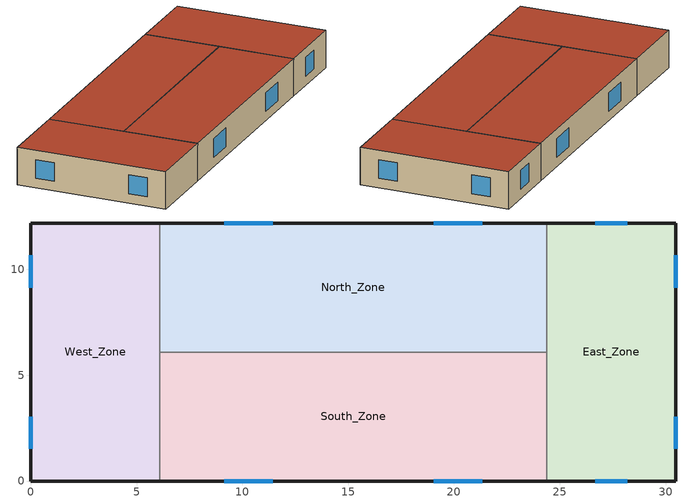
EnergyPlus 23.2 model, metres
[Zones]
East_Zone
 floor ground (Exterior Floor): 30.48,12.19 30.48,0 24.38,0 24.38,12.19 z0
 wall outside (Exterior Wall): 24.38,0 30.48,0 30.48,12.19 24.38,12.19 z0:3.05
 wall to North_Zone (Interior Wall): 24.38,12.19 24.38,6.1 z0:3.05
 wall to South_Zone (Interior Wall): 24.38,6.1 24.38,0 z0:3.05
 window (Exterior Window): 30.48,1.52 30.48,3.05 / 30.48,9.14 30.48,10.67 / 28.19,12.19 26.67,12.19 / 26.67,0 28.19,0 z0.76:2.29
 roof outside (Exterior Roof): 24.38,12.19 24.38,0 30.48,0 30.48,12.19 z3.05
North_Zone
 floor ground (Exterior Floor): 24.38,12.19 24.38,6.1 6.1,6.1 6.1,12.19 z0
 wall outside (Exterior Wall): 24.38,12.19 6.1,12.19 z0:3.05
 wall to South_Zone (Interior Wall): 6.1,6.1 24.38,6.1 z0:3.05
 wall to West_Zone (Interior Wall): 6.1,12.19 6.1,6.1 z0:3.05
 window (Exterior Window): 21.34,12.19 19.05,12.19 / 11.43,12.19 9.14,12.19 z0.76:2.29
 roof outside (Exterior Roof): 6.1,12.19 6.1,6.1 24.38,6.1 24.38,12.19 z3.05
South_Zone
 floor ground (Exterior Floor): 24.38,6.1 24.38,0 6.1,0 6.1,6.1 z0
 wall outside (Exterior Wall): 6.1,0 24.38,0 z0:3.05
 wall to West_Zone (Interior Wall): 6.1,6.1 6.1,0 z0:3.05
 window (Exterior Window): 9.14,0 11.43,0 / 19.05,0 21.34,0 z0.76:2.29
 roof outside (Exterior Roof): 6.1,6.1 6.1,0 24.38,0 24.38,6.1 z3.05
West_Zone
 floor ground (Exterior Floor): 6.1,12.19 6.1,0 0,0 0,12.19 z0
 wall outside (Exterior Wall): 6.1,12.19 0,12.19 0,0 6.1,0 z0:3.05
 window (Exterior Window): 0,10.67 0,9.14 / 0,3.05 0,1.52 z0.76:2.29
 roof outside (Exterior Roof): 0,12.19 0,0 6.1,0 6.1,12.19 z3.05
[Building]
Single Sided Demo Building: Loads convergence tolerance value=0.04; Maximum number of warmup days=25; Minimum number of warmup days=6; North axis=0; Solar distribution=FullInteriorAndExterior; Temperature convergence tolerance value=0.4; Terrain=Suburbs
[Site:GroundTemperature:BuildingSurface]
19.905, 19.922, 19.91, 19.932, 19.949, 20.038, 20.327, 20.062, 20.443, 20.088, 19.986, 19.948
[Site:Location]
San Francisco Intl Ap_CA_USA Design_Conditions: Elevation=2; Latitude=37.62; Longitude=-122.4; Time zone=-8
[SizingPeriod:DesignDay] Barometric pressure=101265; Day of month=21; Daylight saving time indicator=No; Humidity condition type=WetBulb; Rain indicator=No; Snow indicator=No; Solar model indicator=ASHRAEClearSky
Name | Daily dry bulb temperature range | Day type | Maximum dry bulb temperature | Month | Sky clearness | Wetbulb or dewpoint at maximum dry bulb | Wind direction | Wind speed
SAN_FRANCISCO Ann Clg 1% Condns DB=>MWB | 9 | SummerDesignDay | 25.6 | 9 | 1 | 16.6 | 310 | 5.8
SAN_FRANCISCO Ann Htg 99% Condns DB | 0 | WinterDesignDay | 4.4 | 1 | 0 | 4.4 | 140 | 2.4
[Construction]
Exterior Floor: I02 50mm insulation board, M15 200mm heavyweight concrete
Exterior Roof: M11 100mm lightweight concrete, F05 Ceiling air space resistance, F16 Acoustic tile
Exterior Wall: M01 100mm brick, M15 200mm heavyweight concrete, I02 50mm insulation board, F04 Wall air space resistance, G01a 19mm gypsum board
Exterior Window: Clear 3mm, Air 13mm, Clear 3mm
Interior Wall: G01a 19mm gypsum board, F04 Wall air space resistance, G01a 19mm gypsum board
[Material]
Name | Conductivity | Density | Roughness | Specific heat | Thickness
F16 Acoustic tile | 0.06 | 368 | MediumSmooth | 590 | 0.0191
G01a 19mm gypsum board | 0.16 | 800 | MediumSmooth | 1090 | 0.019
I02 50mm insulation board | 0.03 | 43 | MediumRough | 1210 | 0.0508
M01 100mm brick | 0.89 | 1920 | MediumRough | 790 | 0.1016
M11 100mm lightweight concrete | 0.53 | 1280 | MediumRough | 840 | 0.1016
M15 200mm heavyweight concrete | 1.95 | 2240 | MediumRough | 900 | 0.2032
[Material:AirGap]
Name | Thermal resistance
F04 Wall air space resistance | 0.15
F05 Ceiling air space resistance | 0.18
[WindowMaterial:Gas]
Air 13mm: Gas type=Air; Thickness=0.0127
[WindowMaterial:Glazing]
Clear 3mm: Back side infrared hemispherical emissivity=0.84; Back side solar reflectance at normal incidence=0.075; Back side visible reflectance at normal incidence=0.081; Conductivity=0.9; Front side infrared hemispherical emissivity=0.84; Front side solar reflectance at normal incidence=0.075; Front side visible reflectance at normal incidence=0.081; Infrared transmittance at normal incidence=0; Optical data type=SpectralAverage; Solar transmittance at normal incidence=0.837; Thickness=0.003; Visible transmittance at normal incidence=0.898
[Zone] Multiplier=1
East_Zone; North_Zone; South_Zone; West_Zone
[AirflowNetwork:MultiZone:Component:DetailedOpening]
SliderWindow: Air mass flow coefficient when opening is closed=0.001; Air mass flow exponent when opening is closed=0.667; Discharge coefficient for opening factor 1=0.61; Discharge coefficient for opening factor 2=0.61; Extra crack length or height of pivoting axis=0; Height factor for opening factor 1=1; Height factor for opening factor 2=1; Number of sets of opening factor data=2; Opening factor 1=0; Opening factor 2=1; Start height factor for opening factor 1=0; Start height factor for opening factor 2=0; Type of rectangular large vertical opening lvo=NonPivoted; Width factor for opening factor 1=0; Width factor for opening factor 2=0.5
[AirflowNetwork:MultiZone:ReferenceCrackConditions]
ReferenceCrackConditions: Reference barometric pressure=101320; Reference humidity ratio=0.005; Reference temperature=20
[AirflowNetwork:MultiZone:Surface] Window door opening factor or crack factor=1
Name | Leakage component | Surface
AirflowNetwork:MultiZone:Surface 1 | SliderWindow | South_Zone_South_Wall_Right_Window
AirflowNetwork:MultiZone:Surface 2 | SliderWindow | South_Zone_South_Wall_Left_Window
AirflowNetwork:MultiZone:Surface 3 | SliderWindow | North_Zone_North_Wall_Right_Window
AirflowNetwork:MultiZone:Surface 4 | SliderWindow | North_Zone_North_Wall_Left_Window
AirflowNetwork:MultiZone:Surface 5 | SliderWindow | East_Zone_East_Wall_Right_Window
AirflowNetwork:MultiZone:Surface 6 | SliderWindow | East_Zone_East_Wall_Left_Window
AirflowNetwork:MultiZone:Surface 7 | SliderWindow | West_Zone_West_Wall_Right_Window
AirflowNetwork:MultiZone:Surface 8 | SliderWindow | West_Zone_West_Wall_Left_Window
AirflowNetwork:MultiZone:Surface 9 | SliderWindow | East_Zone_North_Wall_Window
AirflowNetwork:MultiZone:Surface 10 | SliderWindow | East_Zone_South_Wall_Window
AirflowNetwork:MultiZone:Surface 11 | WallCrack | East_Zone_East_Wall
AirflowNetwork:MultiZone:Surface 12 | WallCrack | West_Zone_West_Wall
AirflowNetwork:MultiZone:Surface 13 | WallCrack | North_Zone_North_Wall
AirflowNetwork:MultiZone:Surface 14 | WallCrack | South_Zone_South_Wall
[AirflowNetwork:MultiZone:Surface:Crack]
WallCrack: Air mass flow coefficient at reference conditions=0.01; Air mass flow exponent=0.667
[AirflowNetwork:MultiZone:Zone] Ventilation control mode=Constant
Name | Zone | Facade width | Single sided wind pressure coefficient algorithm
AirflowNetwork:MultiZone:Zone 1 | West_Zone | 12.19 | Advanced
AirflowNetwork:MultiZone:Zone 2 | East_Zone
AirflowNetwork:MultiZone:Zone 3 | North_Zone | 30.48 | Advanced
AirflowNetwork:MultiZone:Zone 4 | South_Zone | 30.48 | Advanced
[AirflowNetwork:SimulationControl]
AFN_SimulationControl_1: Absolute airflow convergence tolerance=1e-06; Airflownetwork control=MultizoneWithoutDistribution; Azimuth angle of long axis of building=90; Building type=LowRise; Convergence acceleration limit=-0.5; Height selection for local wind pressure calculation=OpeningHeight; Initialization type=ZeroNodePressures; Maximum number of iterations=500; Ratio of building width along short axis to width along long axis=0.4; Relative airflow convergence tolerance=1e-05; Wind pressure coefficient type=SurfaceAverageCalculation
